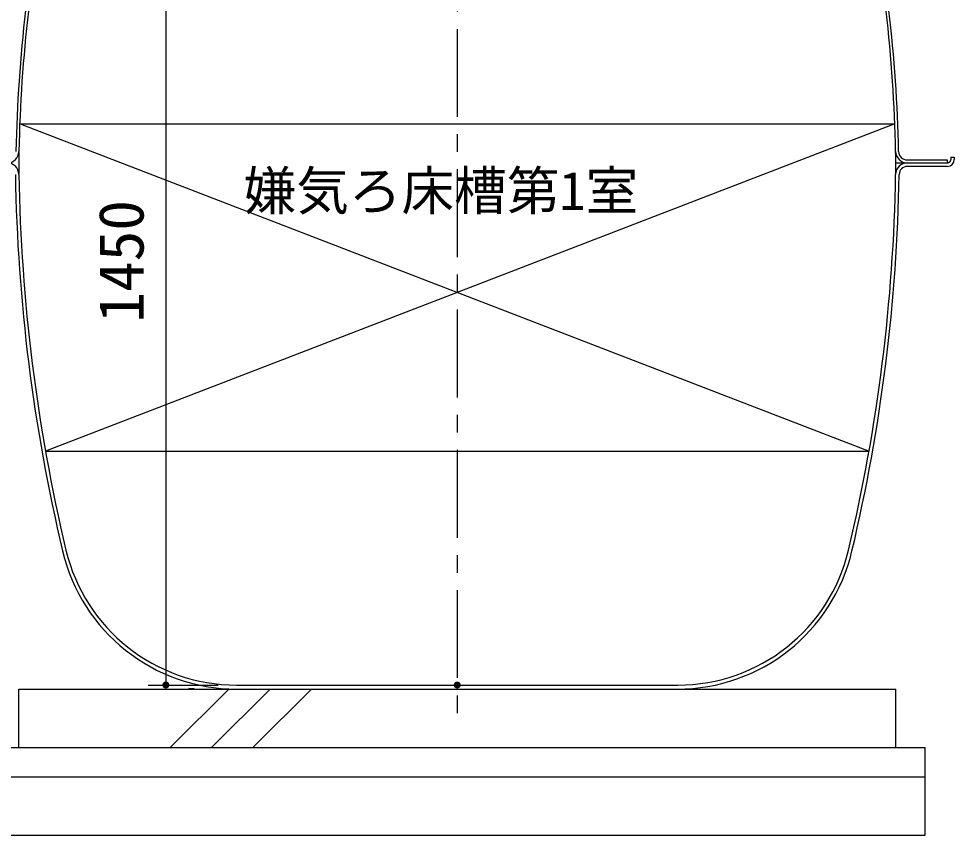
# Model space of a CAD drawing. Units: millimetres, scale not verified. Extents: x -8910 to 8910, y -6308 to 6308.
# Drawn here: x 338 to 1938, y -3986 to -2589 of the extents above; entities that cross this region are included whole.
import ezdxf
from ezdxf.enums import TextEntityAlignment as Align

# ---------------------------------------------------------------- set-up
doc = ezdxf.new("R2010")
doc.units = ezdxf.units.MM
doc.header["$LTSCALE"] = 30
for name, pattern in [('CHAIN1', [8, 5, -1, 1, -1]), ('DASHED3', [4, 3, -1]), ('DOUBLE_CHAIN2', [12.8, 9, -1, 0.6, -0.6, 0.6, -1])]:
    doc.linetypes.add(name, pattern=pattern)
for name, color, linetype, lineweight in [('0-0_躯体', 3, 'Continuous', 25), ('0-1_機器', 2, 'Continuous', 25), ('0-2_文字', 7, 'Continuous', 25), ('0-3_空気管', 3, 'Continuous', 25), ('0-9_製作', 5, 'Continuous', 25), ('0-C_07', 3, 'Continuous', 25)]:
    doc.layers.add(name, color=color, linetype=linetype, lineweight=lineweight)
doc.styles.add('ＭＳ ゴシック', font='')
doc.styles.get('ＭＳ ゴシック').set_extended_font_data('MS Gothic')

msp = doc.modelspace()

# ---------------------------------------------------------------- linework, layer by layer
at = {"layer": '0-0_躯体'}
msp.add_line((338.02, -3735.97), (1838.02, -3735.97), dxfattribs=at)
at = {"layer": '0-1_機器'}
for p, q in [((338.02, -3735.97), (1838.02, -3735.97)), ((338.02, -3835.97), (338.02, -3735.97)), ((597.23, -3835.97), (697.23, -3735.97)), ((667.94, -3835.97), (767.94, -3735.97)), ((738.65, -3835.97), (838.65, -3735.97)), ((1838.02, -3835.97), (1838.02, -3735.97)), ((288.02, -3835.97), (1888.02, -3835.97)), ((288.02, -3885.97), (1888.02, -3885.97))]:
    msp.add_line(p, q, dxfattribs=at)
msp.add_lwpolyline([(288.02, -3985.97), (1888.02, -3985.97), (1888.02, -3835.97)], dxfattribs=at)
at = {"layer": '0-3_空気管', "linetype": 'CHAIN1'}
msp.add_line((1088.02, -1406.93), (1088.02, -3791.62), dxfattribs=at)
at = {"layer": '0-3_空気管'}
for p, q in [((1857.7, -2830.96), (1926.02, -2830.96)), ((1926.02, -2830.96), (1926.02, -2835.97)), ((1932.02, -2825.96), (1938.02, -2825.96)), ((1938.02, -2825.96), (1938.02, -2829.97)), ((1838.03, -2835.97), (1926.02, -2835.97)), ((1926.02, -2841.97), (1857.76, -2841.97)), ((710.73, -3728.96), (1465.31, -3728.96)), ((710.73, -3735.97), (1465.31, -3735.97))]:
    msp.add_line(p, q, dxfattribs=at)
at = {"layer": '0-3_空気管', "linetype": 'DASHED3'}
for p, q in [((1932.02, -2825.96), (1932.02, -2829.97)), ((1838.03, -2835.97), (1838.02, -2835.97)), ((1857.76, -2835.97), (1926.02, -2835.97))]:
    msp.add_line(p, q, dxfattribs=at)
at = {"layer": '0-3_空気管', "linetype": 'DOUBLE_CHAIN2'}
msp.add_line((1838.02, -2835.97), (1857.76, -2835.97), dxfattribs=at)
at = {"layer": '0-3_空気管'}
msp.add_lwpolyline([(628.62, -3734.52), (629.52, -3734.62), (630.39, -3734.7), (631.23, -3734.77), (632.06, -3734.82), (632.88, -3734.86), (633.69, -3734.9), (634.49, -3734.92), (635.27, -3734.94), (636, -3734.95), (636.69, -3734.96), (637.31, -3734.96), (637.85, -3734.97)], dxfattribs=at)
for centre, radius, start, end in [((2837.84, -2865.97), 2505, 167.799, 178.863), ((2837.84, -2865.97), 2500, 167.825, 178.863), ((-661.8, -2865.97), 2500, 1.137, 12.175), ((-661.8, -2865.97), 2505, 1.137, 12.201), ((318.34, -2815.96), 20, 270, 358.863), ((1857.7, -2815.96), 20, 181.137, 270), ((1857.7, -2815.96), 15, 181.137, 270), ((1926.02, -2829.97), 12, 270, 0), ((318.28, -2855.96), 20, 0.949, 90), ((1857.76, -2855.96), 20, 90, 179.051), ((1857.76, -2855.96), 14, 90, 179.051), ((3337.87, -2805.97), 3006, 180.949, 193.341), ((3337.87, -2805.97), 3000, 180.949, 193.341), ((-1161.83, -2805.97), 3000, 346.659, 359.051), ((-1161.83, -2805.97), 3006, 346.659, 359.051), ((711.76, -3428.96), 307, 193.296, 269.808), ((710.73, -3428.96), 300, 193.341, 270), ((1464.28, -3428.96), 307, 270, 346.704), ((1465.31, -3428.96), 300, 270, 346.659)]:
    msp.add_arc(centre, radius, start, end, dxfattribs=at)
at = {"layer": '0-3_空気管', "linetype": 'DOUBLE_CHAIN2'}
for centre, radius, start, end in [((2837.84, -2865.97), 2500, 178.901, 179.312), ((-661.8, -2865.97), 2500, 0.688, 1.099), ((3337.87, -2805.97), 3000, 180.573, 180.917), ((-1161.83, -2805.97), 3000, 359.083, 359.427)]:
    msp.add_arc(centre, radius, start, end, dxfattribs=at)
at = {"layer": '0-3_空気管', "linetype": 'DASHED3'}
msp.add_arc((1926.02, -2829.97), 6, 270, 0, dxfattribs=at)
at = {"layer": '0-3_空気管', "color": 92}
for points in [[(1082.02, -3728.96), (1088.02, -3722.96), (1088.02, -3728.96)], [(1082.03, -3728.59), (1088.02, -3722.96), (1082.02, -3728.96)], [(1082.12, -3727.84), (1088.02, -3722.96), (1082.03, -3728.59)], [(1082.31, -3727.11), (1088.02, -3722.96), (1082.12, -3727.84)], [(1082.59, -3726.41), (1088.02, -3722.96), (1082.31, -3727.11)], [(1082.95, -3725.75), (1088.02, -3722.96), (1082.59, -3726.41)], [(1083.4, -3725.14), (1088.02, -3722.96), (1082.95, -3725.75)], [(1083.91, -3724.59), (1088.02, -3722.96), (1083.4, -3725.14)], [(1084.49, -3724.11), (1088.02, -3722.96), (1083.91, -3724.59)], [(1085.13, -3723.71), (1088.02, -3722.96), (1084.49, -3724.11)], [(1085.13, -3723.71), (1087.27, -3723.01), (1088.02, -3722.96)], [(1085.81, -3723.39), (1087.27, -3723.01), (1085.13, -3723.71)], [(1085.81, -3723.39), (1086.53, -3723.15), (1087.27, -3723.01)], [(1088.02, -3722.96), (1093.6, -3726.76), (1088.02, -3728.96)], [(1088.02, -3722.96), (1093.28, -3726.07), (1093.6, -3726.76)], [(1088.02, -3722.96), (1092.87, -3725.44), (1093.28, -3726.07)], [(1088.02, -3722.96), (1092.39, -3724.86), (1092.87, -3725.44)], [(1088.02, -3722.96), (1091.84, -3724.34), (1092.39, -3724.86)], [(1088.02, -3722.96), (1091.23, -3723.9), (1091.84, -3724.34)], [(1088.02, -3722.96), (1090.57, -3723.53), (1091.23, -3723.9)], [(1088.02, -3722.96), (1089.87, -3723.26), (1090.57, -3723.53)], [(1088.02, -3722.96), (1089.14, -3723.07), (1089.87, -3723.26)], [(1088.02, -3722.96), (1088.39, -3722.98), (1089.14, -3723.07)], [(1088.02, -3728.96), (1093.6, -3726.76), (1093.83, -3727.47)], [(1088.02, -3728.96), (1093.83, -3727.47), (1093.97, -3728.21)], [(1082.21, -3730.46), (1082.02, -3728.96), (1088.02, -3728.96)], [(1082.07, -3729.72), (1082.02, -3728.96), (1082.21, -3730.46)], [(1082.21, -3730.46), (1088.02, -3728.96), (1082.44, -3731.17)], [(1082.44, -3731.17), (1088.02, -3728.96), (1082.76, -3731.85)], [(1082.76, -3731.85), (1088.02, -3728.96), (1083.16, -3732.49)], [(1083.16, -3732.49), (1088.02, -3728.96), (1083.64, -3733.07)], [(1083.64, -3733.07), (1088.02, -3728.96), (1084.19, -3733.59)], [(1084.19, -3733.59), (1088.02, -3728.96), (1084.8, -3734.03)], [(1084.8, -3734.03), (1088.02, -3728.96), (1085.46, -3734.39)], [(1085.46, -3734.39), (1088.02, -3728.96), (1086.16, -3734.67)], [(1086.16, -3734.67), (1088.02, -3728.96), (1086.89, -3734.86)], [(1086.89, -3734.86), (1088.02, -3728.96), (1087.64, -3734.95)], [(1087.64, -3734.95), (1088.02, -3728.96), (1088.02, -3734.96)], [(1088.02, -3728.96), (1093.97, -3728.21), (1094.02, -3728.96)], [(1088.02, -3728.96), (1091.54, -3733.82), (1088.02, -3734.96)], [(1088.02, -3728.96), (1092.13, -3733.34), (1091.54, -3733.82)], [(1088.02, -3728.96), (1092.64, -3732.79), (1092.13, -3733.34)], [(1088.02, -3728.96), (1093.08, -3732.18), (1092.64, -3732.79)], [(1088.02, -3728.96), (1093.45, -3731.52), (1093.08, -3732.18)], [(1088.02, -3728.96), (1093.72, -3730.82), (1093.45, -3731.52)], [(1088.02, -3728.96), (1093.91, -3730.09), (1093.72, -3730.82)], [(1088.02, -3728.96), (1094.01, -3729.34), (1093.91, -3730.09)], [(1088.02, -3728.96), (1094.02, -3728.96), (1094.01, -3729.34)], [(1088.02, -3734.96), (1091.54, -3733.82), (1090.91, -3734.22)], [(1088.02, -3734.96), (1090.91, -3734.22), (1088.77, -3734.92)], [(1088.77, -3734.92), (1090.91, -3734.22), (1090.23, -3734.54)], [(1088.77, -3734.92), (1090.23, -3734.54), (1089.51, -3734.78)]]:
    msp.add_solid(points, dxfattribs=at)
at = {"layer": '0-9_製作', "color": 3}
for p in [(340.64, -2768.97), (383.75, -3328.96)]:
    msp.add_line(p, (1792.23, -3328.96), dxfattribs=at)
msp.add_lwpolyline([(340.64, -2768.97), (1836.1, -2768.97), (383.81, -3328.96)], dxfattribs=at)
at = {"layer": '0-C_07', "color": 2}
for p, q in [((589.68, -2278.96), (589.68, -3728.96)), ((559.68, -3728.96), (679.34, -3728.96))]:
    msp.add_line(p, q, dxfattribs=at)
at = {"layer": '0-C_07', "color": 5}
for points in [[(583.68, -3728.96), (589.68, -3722.96), (589.68, -3728.96)], [(583.69, -3728.59), (589.68, -3722.96), (583.68, -3728.96)], [(583.79, -3727.84), (589.68, -3722.96), (583.69, -3728.59)], [(583.98, -3727.11), (589.68, -3722.96), (583.79, -3727.84)], [(584.25, -3726.41), (589.68, -3722.96), (583.98, -3727.11)], [(584.62, -3725.75), (589.68, -3722.96), (584.25, -3726.41)], [(585.06, -3725.14), (589.68, -3722.96), (584.62, -3725.75)], [(585.58, -3724.59), (589.68, -3722.96), (585.06, -3725.14)], [(586.16, -3724.11), (589.68, -3722.96), (585.58, -3724.59)], [(586.79, -3723.71), (589.68, -3722.96), (586.16, -3724.11)], [(587.47, -3723.39), (589.68, -3722.96), (586.79, -3723.71)], [(588.19, -3723.15), (589.68, -3722.96), (587.47, -3723.39)], [(588.19, -3723.15), (588.93, -3723.01), (589.68, -3722.96)], [(589.68, -3722.96), (595.49, -3727.47), (589.68, -3728.96)], [(589.68, -3722.96), (595.26, -3726.76), (595.49, -3727.47)], [(589.68, -3722.96), (594.94, -3726.07), (595.26, -3726.76)], [(589.68, -3722.96), (594.54, -3725.44), (594.94, -3726.07)], [(589.68, -3722.96), (594.06, -3724.86), (594.54, -3725.44)], [(589.68, -3722.96), (593.51, -3724.34), (594.06, -3724.86)], [(589.68, -3722.96), (592.9, -3723.9), (593.51, -3724.34)], [(589.68, -3722.96), (592.24, -3723.53), (592.9, -3723.9)], [(589.68, -3722.96), (591.54, -3723.26), (592.24, -3723.53)], [(589.68, -3722.96), (590.81, -3723.07), (591.54, -3723.26)], [(589.68, -3722.96), (590.06, -3722.98), (590.81, -3723.07)], [(589.68, -3728.96), (595.49, -3727.47), (595.64, -3728.21)], [(583.73, -3729.72), (583.68, -3728.96), (589.68, -3728.96)], [(583.73, -3729.72), (589.68, -3728.96), (583.87, -3730.46)], [(583.87, -3730.46), (589.68, -3728.96), (584.1, -3731.17)], [(584.1, -3731.17), (589.68, -3728.96), (584.43, -3731.85)], [(584.43, -3731.85), (589.68, -3728.96), (584.83, -3732.49)], [(584.83, -3732.49), (589.68, -3728.96), (585.31, -3733.07)], [(585.31, -3733.07), (589.68, -3728.96), (585.86, -3733.59)], [(585.86, -3733.59), (589.68, -3728.96), (586.47, -3734.03)], [(586.47, -3734.03), (589.68, -3728.96), (587.13, -3734.39)], [(587.13, -3734.39), (589.68, -3728.96), (587.83, -3734.67)], [(587.83, -3734.67), (589.68, -3728.96), (588.56, -3734.86)], [(588.56, -3734.86), (589.68, -3728.96), (589.31, -3734.95)], [(589.31, -3734.95), (589.68, -3728.96), (589.68, -3734.96)], [(589.68, -3728.96), (595.64, -3728.21), (595.68, -3728.96)], [(589.68, -3728.96), (591.89, -3734.54), (589.68, -3734.96)], [(589.68, -3728.96), (592.57, -3734.22), (591.89, -3734.54)], [(589.68, -3728.96), (593.21, -3733.82), (592.57, -3734.22)], [(589.68, -3728.96), (593.79, -3733.34), (593.21, -3733.82)], [(589.68, -3728.96), (594.31, -3732.79), (593.79, -3733.34)], [(589.68, -3728.96), (594.75, -3732.18), (594.31, -3732.79)], [(589.68, -3728.96), (595.11, -3731.52), (594.75, -3732.18)], [(589.68, -3728.96), (595.39, -3730.82), (595.11, -3731.52)], [(589.68, -3728.96), (595.58, -3730.09), (595.39, -3730.82)], [(589.68, -3728.96), (595.67, -3729.34), (595.58, -3730.09)], [(589.68, -3728.96), (595.68, -3728.96), (595.67, -3729.34)], [(589.68, -3734.96), (591.89, -3734.54), (591.18, -3734.78)], [(589.68, -3734.96), (591.18, -3734.78), (590.43, -3734.92)]]:
    msp.add_solid(points, dxfattribs=at)

# ---------------------------------------------------------------- texts
at = {"layer": '0-2_文字', "color": 4, "style": 'ＭＳ ゴシック'}
msp.add_text('嫌気ろ床槽第1室', height=65.98, dxfattribs=at).set_placement((722.65, -2936.28), align=Align.BOTTOM_LEFT)
at = {"layer": '0-C_07', "color": 4, "style": 'ＭＳ ゴシック'}
msp.add_text('1450', height=76.98, rotation=90, dxfattribs=at).set_placement((574.68, -3108.96), align=Align.BOTTOM_LEFT)

doc.saveas('drawing.dxf')
